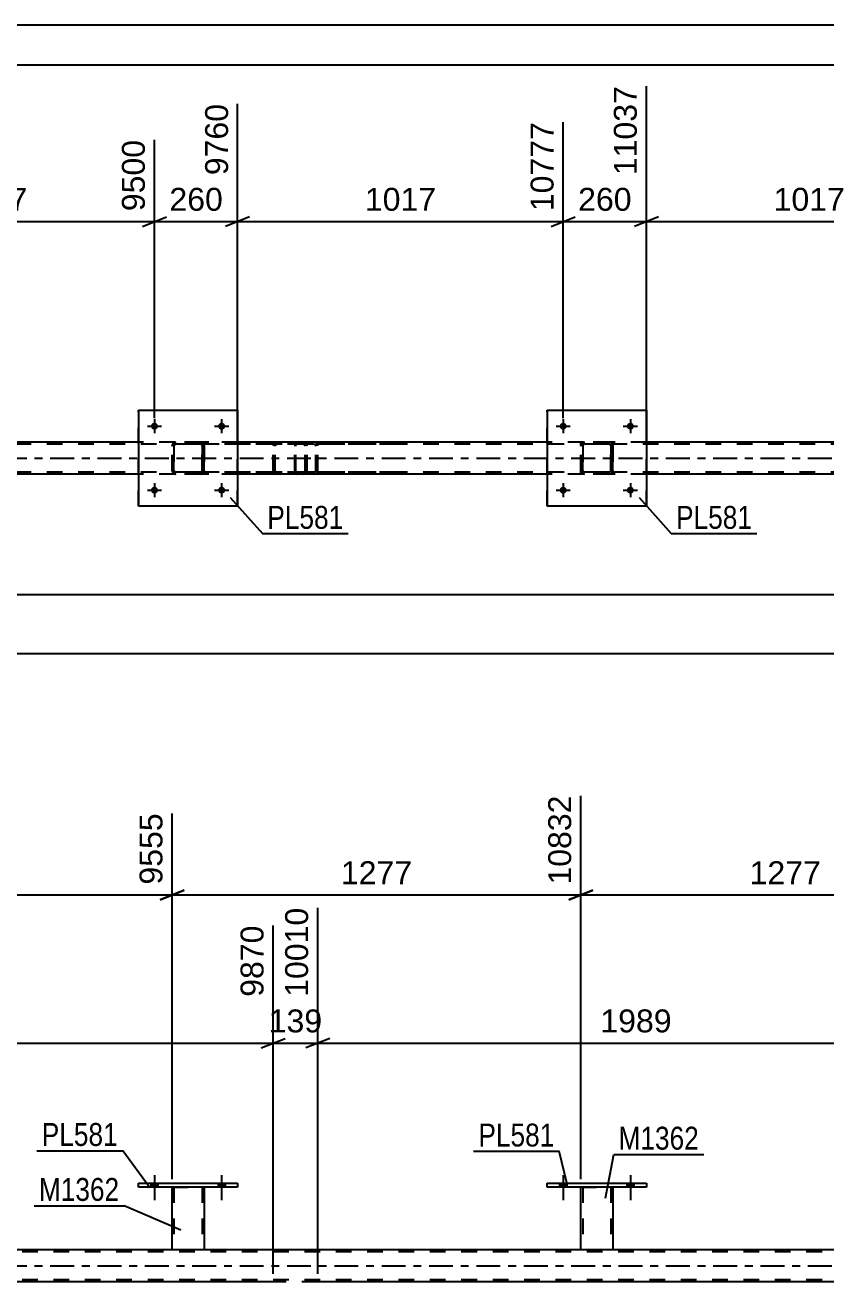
# Model space of a CAD drawing. Header units: millimetres. Extents: x 0 to 841, y 0 to 594.
# Drawn here: x 433.2 to 533.3, y 436.9 to 594 of the extents above; entities that cross this region are included whole.
import ezdxf

# ---------------------------------------------------------------- set-up
doc = ezdxf.new("R2010")
doc.units = ezdxf.units.MM
doc.linetypes.add('DXK_LINE_DOT2', pattern=[3.9198, 1.9599, -1.9599])
doc.linetypes.add('DXK_LINE_DOT3', pattern=[5.9187, 2.979, -0.9799, 0.9799, -0.9799])
doc.styles.add('Arial', font='ARIAL.TTF', dxfattribs={"height": 0.2})
doc.styles.add('Arial Narrow', font='ARIALN.TTF', dxfattribs={"height": 0.2})

# ---------------------------------------------------------------- blocks, each defined once
blk = doc.blocks.new('Unknown-717033707-1135')
at = {"color": 5, "linetype": 'Continuous'}
for p, q in [((841, 594), (0, 594)), ((836, 589), (5, 589))]:
    blk.add_line(p, q, dxfattribs=at)
blk = doc.blocks.new('Part-717033707-1672 - 1658')
at = {"color": 7, "linetype": 'DXK_LINE_DOT2'}
for p, q in [((467.97, 541.85), (452.84, 541.85)), ((467.97, 541.61), (452.84, 541.61)), ((464.26, 541.54), (464.23, 541.37)), ((464.23, 538.33), (464.23, 541.37)), ((464.27, 541.56), (464.26, 541.54)), ((464.48, 541.37), (464.5, 541.47)), ((464.48, 538.33), (464.48, 541.37)), ((464.5, 541.47), (464.56, 541.54)), ((464.74, 541.85), (464.54, 541.82)), ((464.56, 541.54), (464.64, 541.6)), ((464.64, 541.6), (464.74, 541.61)), ((468.17, 541.82), (467.97, 541.85)), ((467.97, 541.61), (468.07, 541.6)), ((468.07, 541.6), (468.15, 541.54)), ((468.15, 541.54), (468.21, 541.47)), ((468.21, 541.47), (468.23, 541.37)), ((468.23, 538.33), (468.23, 541.37)), ((468.45, 541.54), (468.45, 541.56)), ((468.48, 541.37), (468.45, 541.54)), ((468.48, 538.33), (468.48, 541.37)), ((467.97, 538.09), (452.84, 538.09)), ((467.97, 537.85), (452.84, 537.85)), ((464.23, 538.33), (464.27, 538.15)), ((464.5, 538.24), (464.48, 538.33)), ((464.56, 538.16), (464.5, 538.24)), ((464.54, 537.89), (464.74, 537.85)), ((464.64, 538.11), (464.56, 538.16)), ((464.74, 538.09), (464.64, 538.11)), ((468.07, 538.11), (467.97, 538.09)), ((467.97, 537.85), (468.17, 537.89)), ((468.15, 538.16), (468.07, 538.11)), ((468.21, 538.24), (468.15, 538.16)), ((468.23, 538.33), (468.21, 538.24)), ((468.45, 538.15), (468.48, 538.33))]:
    blk.add_line(p, q, dxfattribs=at)
for centre, start, end in [((464.72, 541.35), 110.7583, 155.68), ((467.99, 541.35), 24.32, 69.2417), ((464.72, 538.35), 204.32, 249.2417), ((467.99, 538.35), 290.7583, 335.68)]:
    blk.add_arc(centre, 0.496, start, end, dxfattribs=at)
blk = doc.blocks.new('Bolt-717033707-45647 - 1658')
at = {"linetype": 'Continuous'}
for points in [[(500.92, 535.85, -1), (500.04, 535.85, -1)], [(509.32, 535.85, -1), (508.44, 535.85, -1)]]:
    blk.add_hatch(color=1, dxfattribs=at).paths.add_polyline_path(points)
at = {"color": 1, "linetype": 'Continuous'}
for p, q in [((499.6, 535.85), (501.36, 535.85)), ((500.48, 536.73), (500.48, 534.97)), ((508, 535.85), (509.76, 535.85)), ((508.88, 536.73), (508.88, 534.97))]:
    blk.add_line(p, q, dxfattribs=at)
blk = doc.blocks.new('Part-717033707-45616 - 1658')
at = {"color": 7, "linetype": 'DXK_LINE_DOT2'}
for p, q in [((451.6, 541.37), (451.64, 541.56)), ((451.64, 541.56), (451.6, 541.37)), ((451.6, 538.33), (451.6, 541.37)), ((451.6, 541.37), (451.6, 541.37)), ((451.6, 538.33), (451.6, 541.37)), ((451.84, 541.37), (451.86, 541.46)), ((451.86, 541.46), (451.84, 541.37)), ((451.84, 538.33), (451.84, 541.37)), ((451.84, 541.37), (451.84, 541.37)), ((451.84, 541.37), (451.84, 538.33)), ((451.86, 541.46), (451.91, 541.54)), ((451.91, 541.54), (451.86, 541.46)), ((451.9, 541.82), (452.08, 541.85)), ((452.08, 541.85), (451.9, 541.82)), ((451.99, 541.59), (451.91, 541.54)), ((452.08, 541.61), (451.99, 541.59)), ((455.12, 541.85), (452.08, 541.85)), ((455.12, 541.61), (452.08, 541.61)), ((455.12, 541.85), (455.31, 541.82)), ((455.31, 541.82), (455.12, 541.85)), ((455.22, 541.59), (455.12, 541.61)), ((455.22, 541.59), (455.29, 541.54)), ((455.29, 541.54), (455.35, 541.46)), ((455.35, 541.46), (455.29, 541.54)), ((455.35, 541.46), (455.36, 541.37)), ((455.36, 541.37), (455.35, 541.46)), ((455.36, 538.33), (455.36, 541.37)), ((455.36, 541.37), (455.36, 541.37)), ((455.36, 541.37), (455.36, 538.33)), ((455.57, 541.56), (455.6, 541.37)), ((455.6, 541.37), (455.57, 541.56)), ((455.6, 538.33), (455.6, 541.37)), ((455.6, 541.37), (455.6, 541.37)), ((455.6, 541.37), (455.6, 538.33)), ((451.6, 538.33), (451.6, 538.33)), ((451.64, 538.15), (451.6, 538.33)), ((451.6, 538.33), (451.64, 538.15)), ((451.84, 538.33), (451.84, 538.33)), ((451.86, 538.24), (451.84, 538.33)), ((451.84, 538.33), (451.86, 538.24)), ((451.91, 538.16), (451.86, 538.24)), ((451.86, 538.24), (451.91, 538.16)), ((452.08, 537.85), (451.9, 537.89)), ((451.9, 537.89), (452.08, 537.85)), ((451.99, 538.11), (451.91, 538.16)), ((452.08, 538.09), (451.99, 538.11)), ((455.12, 538.09), (452.08, 538.09)), ((455.12, 537.85), (452.08, 537.85)), ((455.22, 538.11), (455.12, 538.09)), ((455.31, 537.89), (455.12, 537.85)), ((455.12, 537.85), (455.31, 537.89)), ((455.29, 538.16), (455.22, 538.11)), ((455.35, 538.24), (455.29, 538.16)), ((455.29, 538.16), (455.35, 538.24)), ((455.36, 538.33), (455.35, 538.24)), ((455.35, 538.24), (455.36, 538.33)), ((455.36, 538.33), (455.36, 538.33)), ((455.6, 538.33), (455.57, 538.15)), ((455.57, 538.15), (455.6, 538.33)), ((455.6, 538.33), (455.6, 538.33))]:
    blk.add_line(p, q, dxfattribs=at)
at = {"color": 7, "linetype": 'DXK_LINE_DOT3'}
blk.add_line((453.6, 539.85), (453.6, 539.85), dxfattribs=at)
at = {"color": 7, "linetype": 'DXK_LINE_DOT2'}
for centre, start, end in [((452.08, 541.37), 112.5, 157.5), ((452.08, 541.37), 112.5, 157.5), ((455.12, 541.37), 22.5, 67.5), ((455.12, 541.37), 22.5, 67.5), ((452.08, 538.33), 202.5, 247.5), ((452.08, 538.33), 202.5, 247.5), ((455.12, 538.33), 292.5, 337.5), ((455.12, 538.33), 292.5, 337.5)]:
    blk.add_arc(centre, 0.48, start, end, dxfattribs=at)
blk = doc.blocks.new('Part-717033707-1692 - 1658')
at = {"color": 7, "linetype": 'DXK_LINE_DOT2'}
for p, q in [((466.96, 541.56), (466.94, 541.37)), ((466.94, 538.33), (466.94, 541.37)), ((467.02, 541.71), (466.96, 541.56)), ((467.1, 541.82), (467.02, 541.71)), ((467.07, 541.37), (467.08, 541.47)), ((467.07, 538.33), (467.07, 541.37)), ((467.08, 541.47), (467.11, 541.54)), ((467.21, 541.85), (467.1, 541.82)), ((467.11, 541.54), (467.16, 541.6)), ((467.16, 541.6), (467.21, 541.61)), ((479.49, 541.85), (467.21, 541.85)), ((479.49, 541.61), (467.21, 541.61)), ((468.48, 541.61), (468.48, 541.85)), ((469.49, 541.82), (469.3, 541.85)), ((469.3, 541.61), (469.4, 541.6)), ((469.4, 541.6), (469.48, 541.54)), ((469.48, 541.54), (469.53, 541.47)), ((469.53, 541.47), (469.55, 541.37)), ((469.55, 538.33), (469.55, 541.37)), ((469.77, 541.54), (469.76, 541.56)), ((469.8, 541.37), (469.77, 541.54)), ((469.8, 538.33), (469.8, 541.37)), ((466.94, 538.33), (466.96, 538.15)), ((466.96, 538.15), (467.02, 537.99)), ((467.02, 537.99), (467.1, 537.89)), ((467.08, 538.24), (467.07, 538.33)), ((467.11, 538.16), (467.08, 538.24)), ((467.1, 537.89), (467.21, 537.85)), ((467.16, 538.11), (467.11, 538.16)), ((467.21, 538.09), (467.16, 538.11)), ((479.49, 538.09), (467.21, 538.09)), ((479.49, 537.85), (467.21, 537.85)), ((468.48, 537.85), (468.48, 538.09)), ((469.4, 538.11), (469.3, 538.09)), ((469.3, 537.85), (469.49, 537.89)), ((469.48, 538.16), (469.4, 538.11)), ((469.53, 538.24), (469.48, 538.16)), ((469.55, 538.33), (469.53, 538.24)), ((469.76, 538.15), (469.8, 538.33))]:
    blk.add_line(p, q, dxfattribs=at)
for centre, start, end in [((469.31, 541.36), 23.8494, 68.8059), ((469.31, 538.35), 291.1941, 336.1506)]:
    blk.add_arc(centre, 0.492, start, end, dxfattribs=at)
blk = doc.blocks.new('Part-717033707-1778 - 1658')
at = {"color": 7, "linetype": 'DXK_LINE_DOT2'}
for p, q in [((731.89, 541.61), (69.42, 541.61)), ((459.8, 541.85), (447.4, 541.85)), ((510.88, 541.85), (498.48, 541.85)), ((731.89, 538.09), (69.42, 538.09)), ((459.8, 537.85), (447.4, 537.85)), ((510.88, 537.85), (498.48, 537.85))]:
    blk.add_line(p, q, dxfattribs=at)
at = {"color": 2, "linetype": 'Continuous'}
for p, q in [((447.4, 541.85), (408.72, 541.85)), ((498.48, 541.85), (459.8, 541.85)), ((549.56, 541.85), (510.88, 541.85)), ((447.4, 537.85), (408.72, 537.85)), ((498.48, 537.85), (459.8, 537.85)), ((549.56, 537.85), (510.88, 537.85))]:
    blk.add_line(p, q, dxfattribs=at)
at = {"color": 7, "linetype": 'DXK_LINE_DOT3'}
blk.add_line((69.42, 539.85), (731.89, 539.85), dxfattribs=at)
blk = doc.blocks.new('Bolt-717033707-45645 - 1658')
at = {"linetype": 'Continuous'}
for points in [[(449.84, 535.85, -1), (448.96, 535.85, -1)], [(458.24, 535.85, -1), (457.36, 535.85, -1)]]:
    blk.add_hatch(color=1, dxfattribs=at).paths.add_polyline_path(points)
at = {"color": 1, "linetype": 'Continuous'}
for p, q in [((448.52, 535.85), (450.28, 535.85)), ((449.4, 536.73), (449.4, 534.97)), ((456.92, 535.85), (458.68, 535.85)), ((457.8, 536.73), (457.8, 534.97))]:
    blk.add_line(p, q, dxfattribs=at)
blk = doc.blocks.new('Part-717033707-45617 - 1658')
at = {"color": 2, "linetype": 'Continuous'}
for p, q in [((447.4, 545.85), (447.4, 533.85)), ((447.4, 545.85), (459.8, 545.85)), ((459.8, 545.85), (459.8, 533.85)), ((459.8, 533.85), (447.4, 533.85))]:
    blk.add_line(p, q, dxfattribs=at)
at = {"color": 7, "linetype": 'DXK_LINE_DOT2'}
for p, q in [((447.4, 533.85), (447.4, 545.85)), ((459.8, 533.85), (459.8, 545.85))]:
    blk.add_line(p, q, dxfattribs=at)
blk = doc.blocks.new('Part-717033707-45618 - 1658')
at = {"color": 7, "linetype": 'DXK_LINE_DOT2'}
for p, q in [((502.68, 541.37), (502.72, 541.56)), ((502.72, 541.56), (502.68, 541.37)), ((502.68, 538.33), (502.68, 541.37)), ((502.68, 541.37), (502.68, 541.37)), ((502.68, 538.33), (502.68, 541.37)), ((502.92, 541.37), (502.94, 541.46)), ((502.94, 541.46), (502.92, 541.37)), ((502.92, 538.33), (502.92, 541.37)), ((502.92, 541.37), (502.92, 541.37)), ((502.92, 541.37), (502.92, 538.33)), ((502.94, 541.46), (502.99, 541.54)), ((502.99, 541.54), (502.94, 541.46)), ((502.98, 541.82), (503.16, 541.85)), ((503.16, 541.85), (502.98, 541.82)), ((503.07, 541.59), (502.99, 541.54)), ((503.16, 541.61), (503.07, 541.59)), ((506.2, 541.85), (503.16, 541.85)), ((506.2, 541.61), (503.16, 541.61)), ((506.2, 541.85), (506.39, 541.82)), ((506.39, 541.82), (506.2, 541.85)), ((506.3, 541.59), (506.2, 541.61)), ((506.3, 541.59), (506.37, 541.54)), ((506.37, 541.54), (506.43, 541.46)), ((506.43, 541.46), (506.37, 541.54)), ((506.43, 541.46), (506.44, 541.37)), ((506.44, 541.37), (506.43, 541.46)), ((506.44, 538.33), (506.44, 541.37)), ((506.44, 541.37), (506.44, 541.37)), ((506.44, 541.37), (506.44, 538.33)), ((506.65, 541.56), (506.68, 541.37)), ((506.68, 541.37), (506.65, 541.56)), ((506.68, 538.33), (506.68, 541.37)), ((506.68, 541.37), (506.68, 541.37)), ((506.68, 541.37), (506.68, 538.33)), ((502.68, 538.33), (502.68, 538.33)), ((502.72, 538.15), (502.68, 538.33)), ((502.68, 538.33), (502.72, 538.15)), ((502.92, 538.33), (502.92, 538.33)), ((502.94, 538.24), (502.92, 538.33)), ((502.92, 538.33), (502.94, 538.24)), ((502.99, 538.16), (502.94, 538.24)), ((502.94, 538.24), (502.99, 538.16)), ((503.16, 537.85), (502.98, 537.89)), ((502.98, 537.89), (503.16, 537.85)), ((503.07, 538.11), (502.99, 538.16)), ((503.16, 538.09), (503.07, 538.11)), ((506.2, 538.09), (503.16, 538.09)), ((506.2, 537.85), (503.16, 537.85)), ((506.3, 538.11), (506.2, 538.09)), ((506.39, 537.89), (506.2, 537.85)), ((506.2, 537.85), (506.39, 537.89)), ((506.37, 538.16), (506.3, 538.11)), ((506.43, 538.24), (506.37, 538.16)), ((506.37, 538.16), (506.43, 538.24)), ((506.44, 538.33), (506.43, 538.24)), ((506.43, 538.24), (506.44, 538.33)), ((506.44, 538.33), (506.44, 538.33)), ((506.68, 538.33), (506.65, 538.15)), ((506.65, 538.15), (506.68, 538.33)), ((506.68, 538.33), (506.68, 538.33))]:
    blk.add_line(p, q, dxfattribs=at)
at = {"color": 7, "linetype": 'DXK_LINE_DOT3'}
blk.add_line((504.68, 539.85), (504.68, 539.85), dxfattribs=at)
at = {"color": 7, "linetype": 'DXK_LINE_DOT2'}
for centre, start, end in [((503.16, 541.37), 112.5, 157.5), ((503.16, 541.37), 112.5, 157.5), ((506.2, 541.37), 22.5, 67.5), ((506.2, 541.37), 22.5, 67.5), ((503.16, 538.33), 202.5, 247.5), ((503.16, 538.33), 202.5, 247.5), ((506.2, 538.33), 292.5, 337.5), ((506.2, 538.33), 292.5, 337.5)]:
    blk.add_arc(centre, 0.48, start, end, dxfattribs=at)
blk = doc.blocks.new('Part-717033707-45619 - 1658')
at = {"color": 2, "linetype": 'Continuous'}
for p, q in [((498.48, 545.85), (498.48, 533.85)), ((498.48, 545.85), (510.88, 545.85)), ((510.88, 545.85), (510.88, 533.85)), ((510.88, 533.85), (498.48, 533.85))]:
    blk.add_line(p, q, dxfattribs=at)
at = {"color": 7, "linetype": 'DXK_LINE_DOT2'}
for p, q in [((498.48, 533.85), (498.48, 545.85)), ((510.88, 533.85), (510.88, 545.85))]:
    blk.add_line(p, q, dxfattribs=at)
blk = doc.blocks.new('Bolt-717033707-45646 - 1658')
at = {"linetype": 'Continuous'}
for points in [[(449.84, 543.85, -1), (448.96, 543.85, -1)], [(458.24, 543.85, -1), (457.36, 543.85, -1)]]:
    blk.add_hatch(color=1, dxfattribs=at).paths.add_polyline_path(points)
at = {"color": 1, "linetype": 'Continuous'}
for p, q in [((448.52, 543.85), (450.28, 543.85)), ((449.4, 544.73), (449.4, 542.97)), ((456.92, 543.85), (458.68, 543.85)), ((457.8, 544.73), (457.8, 542.97))]:
    blk.add_line(p, q, dxfattribs=at)
blk = doc.blocks.new('Bolt-717033707-45648 - 1658')
at = {"linetype": 'Continuous'}
for points in [[(500.92, 543.85, -1), (500.04, 543.85, -1)], [(509.32, 543.85, -1), (508.44, 543.85, -1)]]:
    blk.add_hatch(color=1, dxfattribs=at).paths.add_polyline_path(points)
at = {"color": 1, "linetype": 'Continuous'}
for p, q in [((499.6, 543.85), (501.36, 543.85)), ((500.48, 544.73), (500.48, 542.97)), ((508, 543.85), (509.76, 543.85)), ((508.88, 544.73), (508.88, 542.97))]:
    blk.add_line(p, q, dxfattribs=at)
blk = doc.blocks.new('Part-717033707-45830 - 1868')
at = {"color": 2, "linetype": 'Continuous'}
for p, q in [((502.68, 440.87), (502.68, 448.71)), ((506.68, 448.71), (506.68, 440.87)), ((506.65, 440.87), (502.68, 440.87)), ((506.68, 440.87), (506.65, 440.87))]:
    blk.add_line(p, q, dxfattribs=at)
at = {"color": 7, "linetype": 'DXK_LINE_DOT2'}
for p, q in [((502.68, 448.71), (506.68, 448.71)), ((502.68, 448.71), (502.68, 448.71)), ((502.68, 448.71), (502.68, 448.71)), ((502.92, 448.71), (502.92, 440.87)), ((506.44, 448.71), (506.44, 440.87)), ((506.68, 448.71), (506.68, 448.71)), ((506.68, 448.71), (506.68, 448.71)), ((506.43, 440.87), (506.44, 440.87))]:
    blk.add_line(p, q, dxfattribs=at)
blk = doc.blocks.new('Part-717033707-1922 - 1868')
at = {"color": 7, "linetype": 'DXK_LINE_DOT2'}
for p, q in [((744.5, 440.63), (69.42, 440.63)), ((455.6, 440.87), (451.6, 440.87)), ((506.68, 440.87), (502.68, 440.87)), ((744.5, 437.11), (69.42, 437.11)), ((469.8, 436.87), (464.23, 436.87))]:
    blk.add_line(p, q, dxfattribs=at)
at = {"color": 2, "linetype": 'Continuous'}
for p, q in [((451.6, 440.87), (404.52, 440.87)), ((502.68, 440.87), (455.6, 440.87)), ((553.76, 440.87), (506.68, 440.87)), ((464.23, 436.87), (384.67, 436.87)), ((549.36, 436.87), (469.8, 436.87))]:
    blk.add_line(p, q, dxfattribs=at)
at = {"color": 7, "linetype": 'DXK_LINE_DOT3'}
blk.add_line((69.42, 438.87), (744.5, 438.87), dxfattribs=at)
blk = doc.blocks.new('Part-717033707-45829 - 1868')
at = {"color": 2, "linetype": 'Continuous'}
for p, q in [((447.4, 448.71), (447.4, 449.19)), ((447.4, 449.19), (459.8, 449.19)), ((459.8, 448.71), (447.4, 448.71)), ((459.8, 449.19), (459.8, 448.71))]:
    blk.add_line(p, q, dxfattribs=at)
blk = doc.blocks.new('Bolt-717033707-45859 - 1868')
at = {"linetype": 'Continuous'}
for points in [[(500.04, 448.71), (500.92, 448.71), (500.92, 449.19), (500.04, 449.19)], [(508.44, 448.71), (509.32, 448.71), (509.32, 449.19), (508.44, 449.19)]]:
    blk.add_hatch(color=1, dxfattribs=at).paths.add_polyline_path(points)
at = {"color": 1, "linetype": 'Continuous'}
for p, q in [((500.48, 450.19), (500.48, 447.07)), ((508.88, 450.19), (508.88, 447.07)), ((500.04, 449.19), (500.04, 448.71)), ((500.92, 449.19), (500.92, 448.71)), ((508.44, 449.19), (508.44, 448.71)), ((509.32, 449.19), (509.32, 448.71))]:
    blk.add_line(p, q, dxfattribs=at)
blk = doc.blocks.new('Part-717033707-45828 - 1868')
at = {"color": 2, "linetype": 'Continuous'}
for p, q in [((451.6, 440.87), (451.6, 448.71)), ((455.6, 448.71), (455.6, 440.87)), ((455.57, 440.87), (451.6, 440.87)), ((455.6, 440.87), (455.57, 440.87))]:
    blk.add_line(p, q, dxfattribs=at)
at = {"color": 7, "linetype": 'DXK_LINE_DOT2'}
for p, q in [((451.6, 448.71), (455.6, 448.71)), ((451.6, 448.71), (451.6, 448.71)), ((451.6, 448.71), (451.6, 448.71)), ((451.84, 448.71), (451.84, 440.87)), ((455.36, 448.71), (455.36, 440.87)), ((455.6, 448.71), (455.6, 448.71)), ((455.6, 448.71), (455.6, 448.71)), ((455.35, 440.87), (455.36, 440.87))]:
    blk.add_line(p, q, dxfattribs=at)
blk = doc.blocks.new('Part-717033707-45831 - 1868')
at = {"color": 2, "linetype": 'Continuous'}
for p, q in [((498.48, 448.71), (498.48, 449.19)), ((498.48, 449.19), (510.88, 449.19)), ((510.88, 448.71), (498.48, 448.71)), ((510.88, 449.19), (510.88, 448.71))]:
    blk.add_line(p, q, dxfattribs=at)
blk = doc.blocks.new('Bolt-717033707-45857 - 1868')
at = {"linetype": 'Continuous'}
for points in [[(448.96, 448.71), (449.84, 448.71), (449.84, 449.19), (448.96, 449.19)], [(457.36, 448.71), (458.24, 448.71), (458.24, 449.19), (457.36, 449.19)]]:
    blk.add_hatch(color=1, dxfattribs=at).paths.add_polyline_path(points)
at = {"color": 1, "linetype": 'Continuous'}
for p, q in [((449.4, 450.19), (449.4, 447.07)), ((457.8, 450.19), (457.8, 447.07)), ((448.96, 449.19), (448.96, 448.71)), ((449.84, 449.19), (449.84, 448.71)), ((457.36, 449.19), (457.36, 448.71)), ((458.24, 449.19), (458.24, 448.71))]:
    blk.add_line(p, q, dxfattribs=at)
blk = doc.blocks.new('Bolt-717033707-45858 - 1868')
at = {"linetype": 'Continuous'}
for points in [[(448.96, 448.71), (449.84, 448.71), (449.84, 449.19), (448.96, 449.19)], [(457.36, 448.71), (458.24, 448.71), (458.24, 449.19), (457.36, 449.19)]]:
    blk.add_hatch(color=1, dxfattribs=at).paths.add_polyline_path(points)
at = {"color": 1, "linetype": 'Continuous'}
for p, q in [((449.4, 450.19), (449.4, 447.07)), ((457.8, 450.19), (457.8, 447.07)), ((448.96, 449.19), (448.96, 448.71)), ((449.84, 449.19), (449.84, 448.71)), ((457.36, 449.19), (457.36, 448.71)), ((458.24, 449.19), (458.24, 448.71))]:
    blk.add_line(p, q, dxfattribs=at)
blk = doc.blocks.new('Bolt-717033707-45860 - 1868')
at = {"linetype": 'Continuous'}
for points in [[(500.04, 448.71), (500.92, 448.71), (500.92, 449.19), (500.04, 449.19)], [(508.44, 448.71), (509.32, 448.71), (509.32, 449.19), (508.44, 449.19)]]:
    blk.add_hatch(color=1, dxfattribs=at).paths.add_polyline_path(points)
at = {"color": 1, "linetype": 'Continuous'}
for p, q in [((500.48, 450.19), (500.48, 447.07)), ((508.88, 450.19), (508.88, 447.07)), ((500.04, 449.19), (500.04, 448.71)), ((500.92, 449.19), (500.92, 448.71)), ((508.44, 449.19), (508.44, 448.71)), ((509.32, 449.19), (509.32, 448.71))]:
    blk.add_line(p, q, dxfattribs=at)
blk = doc.blocks.new('StraightDimension-717033707-1838 - 1658')
at = {"color": 7, "linetype": 'Continuous'}
blk.add_line((68.78, 515.43), (769.65, 515.43), dxfattribs=at)
blk = doc.blocks.new('StraightDimension-717033707-45758 - 1658')
at = {"color": 7, "linetype": 'Continuous'}
blk.add_line((69.42, 522.83), (769.01, 522.83), dxfattribs=at)
blk = doc.blocks.new('StraightDimension-717033707-50558 - 1658')
at = {"color": 7, "linetype": 'Continuous'}
for p, q in [((510.88, 542.85), (510.88, 586.36)), ((551.56, 544.85), (551.56, 581.86)), ((512.38, 570.04), (509.38, 568.84)), ((510.88, 569.44), (551.56, 569.44)), ((550.06, 568.84), (553.06, 570.04))]:
    blk.add_line(p, q, dxfattribs=at)
at = {"color": 0, "linetype": 'Continuous'}
blk.add_wipeout([(550.96, 582.46), (546.76, 582.46), (546.76, 570.14), (550.96, 570.14)], dxfattribs=at)
at = {"color": 0}
blk.add_wipeout([(536.27, 570.19), (536.27, 574.39), (526.18, 574.39), (526.18, 570.19)], dxfattribs=at)
at = {"color": 3, "linetype": 'Continuous', "style": 'Arial'}
blk.add_text('12054', height=2.865, rotation=90.0002, dxfattribs=at).set_placement((550.36, 570.74))
at = {"color": 3, "style": 'Arial'}
blk.add_text('1017', height=2.865, dxfattribs=at).set_placement((526.78, 570.79))
blk = doc.blocks.new('StraightDimension-717033707-50559 - 1658')
at = {"color": 7, "linetype": 'Continuous'}
for p, q in [((510.88, 542.85), (510.88, 586.36)), ((500.48, 544.85), (500.48, 581.86)), ((498.98, 568.84), (501.98, 570.04)), ((500.48, 569.44), (510.88, 569.44)), ((512.38, 570.04), (509.38, 568.84))]:
    blk.add_line(p, q, dxfattribs=at)
at = {"color": 0}
blk.add_wipeout([(509.62, 570.19), (509.62, 574.39), (501.75, 574.39), (501.75, 570.19)], dxfattribs=at)
at = {"color": 3, "style": 'Arial'}
blk.add_text('260', height=2.865, dxfattribs=at).set_placement((502.35, 570.79))
at = {"color": 0, "linetype": 'Continuous'}
blk.add_wipeout([(510.28, 586.96), (506.08, 586.96), (506.08, 574.64), (510.28, 574.64)], dxfattribs=at)
at = {"color": 3, "linetype": 'Continuous', "style": 'Arial'}
blk.add_text('11037', height=2.865, rotation=90.0002, dxfattribs=at).set_placement((509.68, 575.24))
blk = doc.blocks.new('StraightDimension-717033707-50560 - 1658')
at = {"color": 7, "linetype": 'Continuous'}
for p, q in [((459.8, 542.85), (459.8, 584.14)), ((500.48, 544.85), (500.48, 581.86)), ((461.3, 570.04), (458.3, 568.84)), ((459.8, 569.44), (500.48, 569.44)), ((498.98, 568.84), (501.98, 570.04))]:
    blk.add_line(p, q, dxfattribs=at)
at = {"color": 0, "linetype": 'Continuous'}
blk.add_wipeout([(499.88, 582.46), (495.68, 582.46), (495.68, 570.14), (499.88, 570.14)], dxfattribs=at)
at = {"color": 0}
blk.add_wipeout([(485.19, 570.19), (485.19, 574.39), (475.1, 574.39), (475.1, 570.19)], dxfattribs=at)
at = {"color": 3, "linetype": 'Continuous', "style": 'Arial'}
blk.add_text('10777', height=2.865, rotation=90.0002, dxfattribs=at).set_placement((499.28, 570.74))
at = {"color": 3, "style": 'Arial'}
blk.add_text('1017', height=2.865, dxfattribs=at).set_placement((475.7, 570.79))
blk = doc.blocks.new('StraightDimension-717033707-50561 - 1658')
at = {"color": 7, "linetype": 'Continuous'}
for p, q in [((459.8, 542.85), (459.8, 584.14)), ((449.4, 544.85), (449.4, 579.64)), ((447.9, 568.84), (450.9, 570.04)), ((449.4, 569.44), (459.8, 569.44)), ((461.3, 570.04), (458.3, 568.84))]:
    blk.add_line(p, q, dxfattribs=at)
at = {"color": 0}
blk.add_wipeout([(458.54, 570.19), (458.54, 574.39), (450.67, 574.39), (450.67, 570.19)], dxfattribs=at)
at = {"color": 3, "style": 'Arial'}
blk.add_text('260', height=2.865, dxfattribs=at).set_placement((451.27, 570.79))
at = {"color": 0, "linetype": 'Continuous'}
blk.add_wipeout([(459.2, 584.74), (455, 584.74), (455, 574.64), (459.2, 574.64)], dxfattribs=at)
at = {"color": 3, "linetype": 'Continuous', "style": 'Arial'}
blk.add_text('9760', height=2.865, rotation=90.0002, dxfattribs=at).set_placement((458.6, 575.24))
blk = doc.blocks.new('StraightDimension-717033707-50562 - 1658')
at = {"color": 7, "linetype": 'Continuous'}
for p, q in [((408.72, 542.85), (408.72, 584.14)), ((449.4, 544.85), (449.4, 579.64)), ((410.22, 570.04), (407.22, 568.84)), ((408.72, 569.44), (449.4, 569.44)), ((447.9, 568.84), (450.9, 570.04))]:
    blk.add_line(p, q, dxfattribs=at)
at = {"color": 0, "linetype": 'Continuous'}
blk.add_wipeout([(448.8, 580.24), (444.6, 580.24), (444.6, 570.14), (448.8, 570.14)], dxfattribs=at)
at = {"color": 0}
blk.add_wipeout([(434.11, 570.19), (434.11, 574.39), (424.02, 574.39), (424.02, 570.19)], dxfattribs=at)
at = {"color": 3, "linetype": 'Continuous', "style": 'Arial'}
blk.add_text('9500', height=2.865, rotation=90.0002, dxfattribs=at).set_placement((448.2, 570.74))
at = {"color": 3, "style": 'Arial'}
blk.add_text('1017', height=2.865, dxfattribs=at).set_placement((424.62, 570.79))
blk = doc.blocks.new('StraightDimension-717033707-49190 - 1868')
at = {"color": 7, "linetype": 'Continuous'}
for p, q in [((469.8, 437.87), (469.8, 483.63)), ((464.23, 437.87), (464.23, 481.41)), ((462.73, 466.11), (465.73, 467.31)), ((464.23, 466.71), (469.8, 466.71)), ((471.3, 467.31), (468.3, 466.11))]:
    blk.add_line(p, q, dxfattribs=at)
at = {"color": 0}
blk.add_wipeout([(470.95, 467.46), (470.95, 471.66), (463.08, 471.66), (463.08, 467.46)], dxfattribs=at)
at = {"color": 3, "style": 'Arial'}
blk.add_text('139', height=2.865, dxfattribs=at).set_placement((463.68, 468.06))
at = {"color": 0, "linetype": 'Continuous'}
blk.add_wipeout([(469.2, 484.23), (465, 484.23), (465, 471.91), (469.2, 471.91)], dxfattribs=at)
at = {"color": 3, "linetype": 'Continuous', "style": 'Arial'}
blk.add_text('10010', height=2.865, rotation=90.0002, dxfattribs=at).set_placement((468.6, 472.51))
blk = doc.blocks.new('StraightDimension-717033707-49028 - 1868')
at = {"color": 7, "linetype": 'Continuous'}
for p, q in [((502.68, 449.71), (502.68, 497.65)), ((553.76, 449.71), (553.76, 497.65)), ((504.18, 485.84), (501.18, 484.64)), ((552.26, 484.64), (555.26, 485.84)), ((502.68, 485.24), (553.76, 485.24))]:
    blk.add_line(p, q, dxfattribs=at)
at = {"color": 0, "linetype": 'Continuous'}
blk.add_wipeout([(553.16, 498.25), (548.96, 498.25), (548.96, 485.94), (553.16, 485.94)], dxfattribs=at)
at = {"color": 0}
blk.add_wipeout([(533.27, 485.99), (533.27, 490.19), (523.18, 490.19), (523.18, 485.99)], dxfattribs=at)
at = {"color": 3, "linetype": 'Continuous', "style": 'Arial'}
blk.add_text('12109', height=2.865, rotation=90.0002, dxfattribs=at).set_placement((552.56, 486.54))
at = {"color": 3, "style": 'Arial'}
blk.add_text('1277', height=2.865, dxfattribs=at).set_placement((523.78, 486.59))
blk = doc.blocks.new('StraightDimension-717033707-49191 - 1868')
at = {"color": 7, "linetype": 'Continuous'}
for p, q in [((384.67, 437.87), (384.67, 481.41)), ((464.23, 437.87), (464.23, 481.41)), ((386.17, 467.31), (383.17, 466.11)), ((384.67, 466.71), (464.23, 466.71)), ((462.73, 466.11), (465.73, 467.31))]:
    blk.add_line(p, q, dxfattribs=at)
at = {"color": 0, "linetype": 'Continuous'}
blk.add_wipeout([(463.63, 482.01), (459.43, 482.01), (459.43, 471.91), (463.63, 471.91)], dxfattribs=at)
at = {"color": 0}
blk.add_wipeout([(429.49, 467.46), (429.49, 471.66), (419.4, 471.66), (419.4, 467.46)], dxfattribs=at)
at = {"color": 3, "linetype": 'Continuous', "style": 'Arial'}
blk.add_text('9870', height=2.865, rotation=90.0002, dxfattribs=at).set_placement((463.03, 472.51))
at = {"color": 3, "style": 'Arial'}
blk.add_text('1989', height=2.865, dxfattribs=at).set_placement((420, 468.06))
blk = doc.blocks.new('StraightDimension-717033707-49029 - 1868')
at = {"color": 7, "linetype": 'Continuous'}
for p, q in [((502.68, 449.71), (502.68, 497.65)), ((451.6, 449.71), (451.6, 495.43)), ((453.1, 485.84), (450.1, 484.64)), ((501.18, 484.64), (504.18, 485.84)), ((451.6, 485.24), (502.68, 485.24))]:
    blk.add_line(p, q, dxfattribs=at)
at = {"color": 0, "linetype": 'Continuous'}
blk.add_wipeout([(502.08, 498.25), (497.88, 498.25), (497.88, 485.94), (502.08, 485.94)], dxfattribs=at)
at = {"color": 0}
blk.add_wipeout([(482.19, 485.99), (482.19, 490.19), (472.1, 490.19), (472.1, 485.99)], dxfattribs=at)
at = {"color": 3, "linetype": 'Continuous', "style": 'Arial'}
blk.add_text('10832', height=2.865, rotation=90.0002, dxfattribs=at).set_placement((501.48, 486.54))
at = {"color": 3, "style": 'Arial'}
blk.add_text('1277', height=2.865, dxfattribs=at).set_placement((472.7, 486.59))
blk = doc.blocks.new('StraightDimension-717033707-49030 - 1868')
at = {"color": 7, "linetype": 'Continuous'}
for p, q in [((400.52, 449.71), (400.52, 495.43)), ((451.6, 449.71), (451.6, 495.43)), ((402.02, 485.84), (399.02, 484.64)), ((450.1, 484.64), (453.1, 485.84)), ((400.52, 485.24), (451.6, 485.24))]:
    blk.add_line(p, q, dxfattribs=at)
at = {"color": 0, "linetype": 'Continuous'}
blk.add_wipeout([(451, 496.03), (446.8, 496.03), (446.8, 485.94), (451, 485.94)], dxfattribs=at)
at = {"color": 0}
blk.add_wipeout([(431.11, 485.99), (431.11, 490.19), (421.02, 490.19), (421.02, 485.99)], dxfattribs=at)
at = {"color": 3, "linetype": 'Continuous', "style": 'Arial'}
blk.add_text('9555', height=2.865, rotation=90.0002, dxfattribs=at).set_placement((450.4, 486.54))
at = {"color": 3, "style": 'Arial'}
blk.add_text('1277', height=2.865, dxfattribs=at).set_placement((421.62, 486.59))
blk = doc.blocks.new('StraightDimension-717033707-49189 - 1868')
at = {"color": 7, "linetype": 'Continuous'}
for p, q in [((469.8, 437.87), (469.8, 483.63)), ((549.36, 437.87), (549.36, 483.63)), ((471.3, 467.31), (468.3, 466.11)), ((469.8, 466.71), (549.36, 466.71)), ((547.86, 466.11), (550.86, 467.31))]:
    blk.add_line(p, q, dxfattribs=at)
at = {"color": 0, "linetype": 'Continuous'}
blk.add_wipeout([(548.76, 484.23), (544.56, 484.23), (544.56, 471.91), (548.76, 471.91)], dxfattribs=at)
at = {"color": 0}
blk.add_wipeout([(514.63, 467.46), (514.63, 471.66), (504.53, 471.66), (504.53, 467.46)], dxfattribs=at)
at = {"color": 3, "linetype": 'Continuous', "style": 'Arial'}
blk.add_text('11999', height=2.865, rotation=90.0002, dxfattribs=at).set_placement((548.16, 472.51))
at = {"color": 3, "style": 'Arial'}
blk.add_text('1989', height=2.865, dxfattribs=at).set_placement((505.13, 468.06))
blk = doc.blocks.new('Mark-717033707-51321 - 1658')
at = {"color": 0}
blk.add_wipeout([(524.09, 531.02), (524.09, 534.02), (514.59, 534.02), (514.59, 531.02)], dxfattribs=at)
blk.add_wipeout([(524.09, 531.02), (524.09, 534.02), (514.59, 534.02), (514.59, 531.02)], dxfattribs=at)
at = {"color": 30, "linetype": 'Continuous'}
for p, q in [((509.96, 534.95), (513.99, 530.42)), ((513.99, 530.42), (524.69, 530.42))]:
    blk.add_line(p, q, dxfattribs=at)
at = {"color": 3, "style": 'Arial Narrow'}
blk.add_text('PL581', height=2.863, dxfattribs=at).set_placement((514.59, 531.02))
blk = doc.blocks.new('Mark-717033707-51318 - 1658')
at = {"color": 0}
blk.add_wipeout([(473.01, 531.02), (473.01, 534.02), (463.51, 534.02), (463.51, 531.02)], dxfattribs=at)
blk.add_wipeout([(473.01, 531.02), (473.01, 534.02), (463.51, 534.02), (463.51, 531.02)], dxfattribs=at)
at = {"color": 30, "linetype": 'Continuous'}
for p, q in [((458.88, 534.95), (462.91, 530.42)), ((462.91, 530.42), (473.61, 530.42))]:
    blk.add_line(p, q, dxfattribs=at)
at = {"color": 3, "style": 'Arial Narrow'}
blk.add_text('PL581', height=2.863, dxfattribs=at).set_placement((463.51, 531.02))
blk = doc.blocks.new('Mark-717033707-50140 - 1868')
at = {"color": 0}
blk.add_wipeout([(445.01, 446.99), (445.01, 449.99), (434.96, 449.99), (434.96, 446.99)], dxfattribs=at)
blk.add_wipeout([(445.01, 446.99), (445.01, 449.99), (434.96, 449.99), (434.96, 446.99)], dxfattribs=at)
at = {"color": 30, "linetype": 'Continuous'}
for p in [(434.36, 446.39), (452.69, 443.32)]:
    blk.add_line(p, (445.61, 446.39), dxfattribs=at)
at = {"color": 3, "style": 'Arial Narrow'}
blk.add_text('M1362', height=2.863, dxfattribs=at).set_placement((434.96, 446.99))
blk = doc.blocks.new('Mark-717033707-50143 - 1868')
at = {"color": 0}
blk.add_wipeout([(444.83, 453.86), (444.83, 456.86), (435.32, 456.86), (435.32, 453.86)], dxfattribs=at)
blk.add_wipeout([(444.83, 453.86), (444.83, 456.86), (435.32, 456.86), (435.32, 453.86)], dxfattribs=at)
at = {"color": 30, "linetype": 'Continuous'}
for p in [(434.72, 453.26), (448.75, 448.76)]:
    blk.add_line(p, (445.43, 453.26), dxfattribs=at)
at = {"color": 3, "style": 'Arial Narrow'}
blk.add_text('PL581', height=2.863, dxfattribs=at).set_placement((435.32, 453.86))
blk = doc.blocks.new('Mark-717033707-50146 - 1868')
at = {"color": 0}
blk.add_wipeout([(517.45, 453.4), (517.45, 456.4), (507.4, 456.4), (507.4, 453.4)], dxfattribs=at)
blk.add_wipeout([(517.45, 453.4), (517.45, 456.4), (507.4, 456.4), (507.4, 453.4)], dxfattribs=at)
at = {"color": 30, "linetype": 'Continuous'}
for p, q in [((505.78, 447.32), (506.8, 452.8)), ((506.8, 452.8), (518.05, 452.8))]:
    blk.add_line(p, q, dxfattribs=at)
at = {"color": 3, "style": 'Arial Narrow'}
blk.add_text('M1362', height=2.863, dxfattribs=at).set_placement((507.4, 453.4))
blk = doc.blocks.new('Mark-717033707-50149 - 1868')
at = {"color": 0}
blk.add_wipeout([(499.4, 453.79), (499.4, 456.79), (489.89, 456.79), (489.89, 453.79)], dxfattribs=at)
blk.add_wipeout([(499.4, 453.79), (499.4, 456.79), (489.89, 456.79), (489.89, 453.79)], dxfattribs=at)
at = {"color": 30, "linetype": 'Continuous'}
for p in [(489.29, 453.19), (500.98, 449.08)]:
    blk.add_line(p, (500, 453.19), dxfattribs=at)
at = {"color": 3, "style": 'Arial Narrow'}
blk.add_text('PL581', height=2.863, dxfattribs=at).set_placement((489.89, 453.79))

msp = doc.modelspace()

# ---------------------------------------------------------------- block references
for name in ['Unknown-717033707-1135', 'Part-717033707-45617 - 1658', 'Part-717033707-45619 - 1658', 'Part-717033707-1778 - 1658', 'Bolt-717033707-45646 - 1658', 'Bolt-717033707-45648 - 1658', 'Part-717033707-45616 - 1658', 'Part-717033707-1672 - 1658', 'Part-717033707-1692 - 1658', 'Part-717033707-45618 - 1658', 'Bolt-717033707-45645 - 1658', 'Bolt-717033707-45647 - 1658', 'Bolt-717033707-45857 - 1868', 'Bolt-717033707-45858 - 1868', 'Bolt-717033707-45859 - 1868', 'Bolt-717033707-45860 - 1868', 'Part-717033707-45829 - 1868', 'Part-717033707-45828 - 1868', 'Part-717033707-45831 - 1868', 'Part-717033707-45830 - 1868', 'Part-717033707-1922 - 1868']:
    msp.add_blockref(name, (0, 0))

# ---------------------------------------------------------------- next in the draw order: block references
for name in ['StraightDimension-717033707-50558 - 1658', 'StraightDimension-717033707-1838 - 1658', 'StraightDimension-717033707-49028 - 1868', 'StraightDimension-717033707-49190 - 1868']:
    msp.add_blockref(name, (0, 0))

# ---------------------------------------------------------------- next in the draw order: block references
for name in ['StraightDimension-717033707-50559 - 1658', 'StraightDimension-717033707-45758 - 1658', 'StraightDimension-717033707-49191 - 1868']:
    msp.add_blockref(name, (0, 0))

# ---------------------------------------------------------------- next in the draw order: block references
for name in ['StraightDimension-717033707-50560 - 1658', 'Mark-717033707-51318 - 1658', 'Mark-717033707-51321 - 1658', 'StraightDimension-717033707-49029 - 1868']:
    msp.add_blockref(name, (0, 0))

# ---------------------------------------------------------------- next in the draw order: block references
for name in ['StraightDimension-717033707-50561 - 1658', 'StraightDimension-717033707-49030 - 1868', 'StraightDimension-717033707-49189 - 1868']:
    msp.add_blockref(name, (0, 0))

# ---------------------------------------------------------------- next in the draw order: block references
for name in ['StraightDimension-717033707-50562 - 1658', 'Mark-717033707-50149 - 1868', 'Mark-717033707-50146 - 1868', 'Mark-717033707-50140 - 1868']:
    msp.add_blockref(name, (0, 0))

# ---------------------------------------------------------------- next in the draw order: block references
msp.add_blockref('Mark-717033707-50143 - 1868', (0, 0))

doc.saveas('drawing.dxf')
